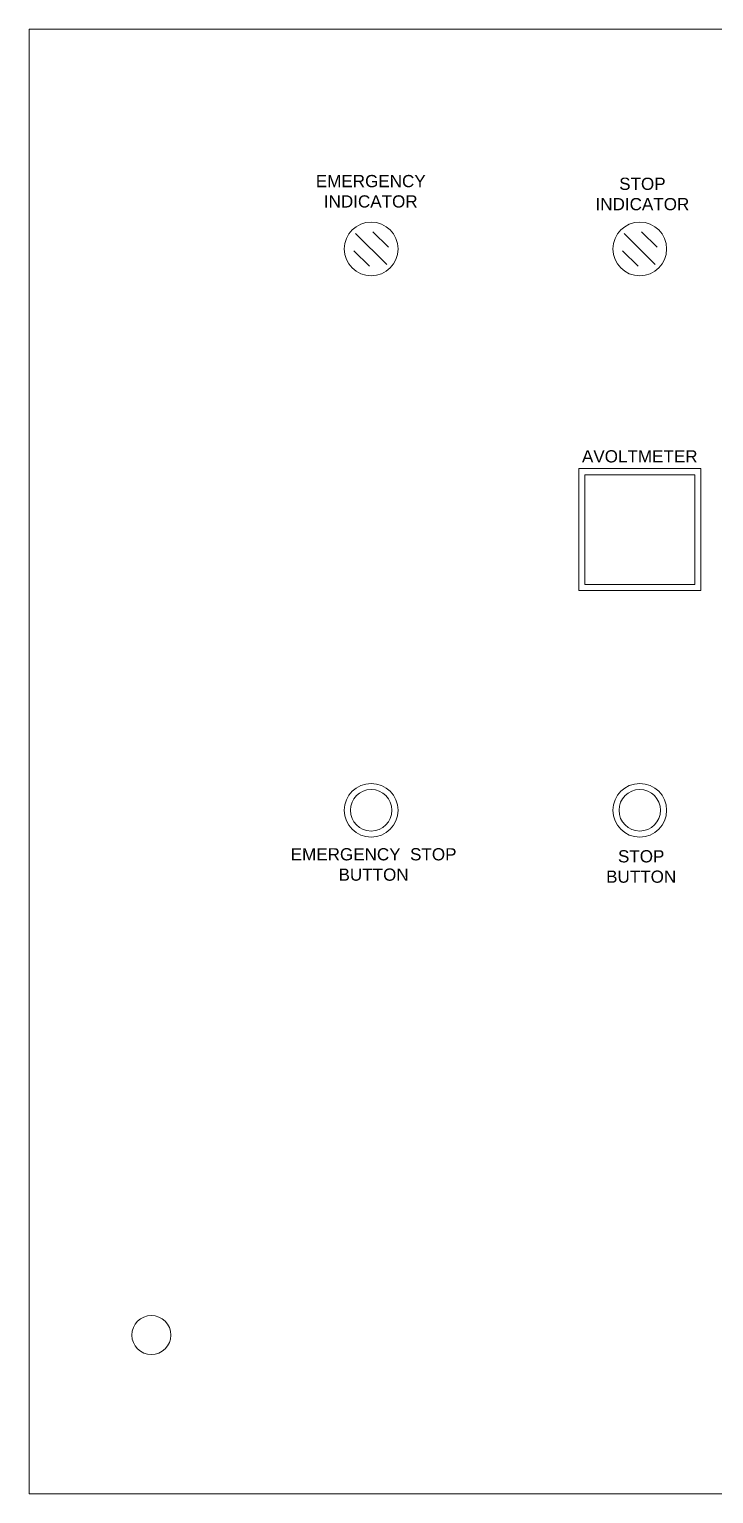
# Model space of a CAD drawing. Header units: millimetres. Extents: x 1937 to 4749, y 83 to 1608.
# Drawn here: x 2514 to 2795, y 792 to 1392 of the extents above; entities that cross this region are included whole.
import ezdxf

# ---------------------------------------------------------------- set-up
doc = ezdxf.new("R2010")
doc.units = ezdxf.units.MM
doc.layers.get('0').update_dxf_attribs({"lineweight": 0})
doc.layers.add('Box Panel', color=7, linetype='Continuous', lineweight=0)
doc.layers.add('Text', color=7, linetype='Continuous')
doc.styles.get("Standard").update_dxf_attribs({"font": 'arial.ttf'})

msp = doc.modelspace()

# ---------------------------------------------------------------- linework, layer by layer
for p, q in [((2647.914, 1308.309), (2660.642, 1295.581)), ((2654.985, 1309.016), (2661.349, 1302.652)), ((2757.914, 1308.309), (2770.642, 1295.581)), ((2764.985, 1309.016), (2771.349, 1302.652)), ((2647.207, 1301.238), (2653.571, 1294.874)), ((2757.207, 1301.238), (2763.571, 1294.874))]:
    msp.add_line(p, q)
for points in [[(2739.278, 1211.945), (2789.278, 1211.945), (2789.278, 1161.945), (2739.278, 1161.945)], [(2741.778, 1209.445), (2786.778, 1209.445), (2786.778, 1164.445), (2741.778, 1164.445)]]:
    msp.add_lwpolyline(points, close=True)
msp.add_circle((2564.278, 856.945), 8)
at = {"layer": 'Box Panel'}
msp.add_lwpolyline([(2514.278, 1391.945), (3014.278, 1391.945), (3014.278, 791.945), (2514.278, 791.945)], close=True, dxfattribs=at)
for centre, radius in [((2654.278, 1301.945), 11), ((2764.278, 1301.945), 11), ((2654.278, 1071.945), 11), ((2654.278, 1071.945), 8.5), ((2764.278, 1071.945), 11), ((2764.278, 1071.945), 8.5)]:
    msp.add_circle(centre, radius, dxfattribs=at)

# ---------------------------------------------------------------- texts
at = {"layer": 'Text', "char_height": 5, "attachment_point": 5}
for s, width, insert in [('EMERGENCY INDICATOR', 59.29154, (2654.104, 1325.551)), ('STOP^JINDICATOR', 59.29154, (2765.359, 1324.445)), ('AVOLTMETER', 59.29154, (2764.278, 1216.945)), ('EMERGENCY  STOP\\PBUTTON', 70.75513, (2655.27, 1049.73)), ('STOP^JBUTTON', 59.29154, (2764.854, 1048.902))]:
    msp.add_mtext_dynamic_manual_height_columns(s, width=width, gutter_width=12.5, heights=[0], dxfattribs=dict(at, insert=insert))

doc.saveas('drawing.dxf')
